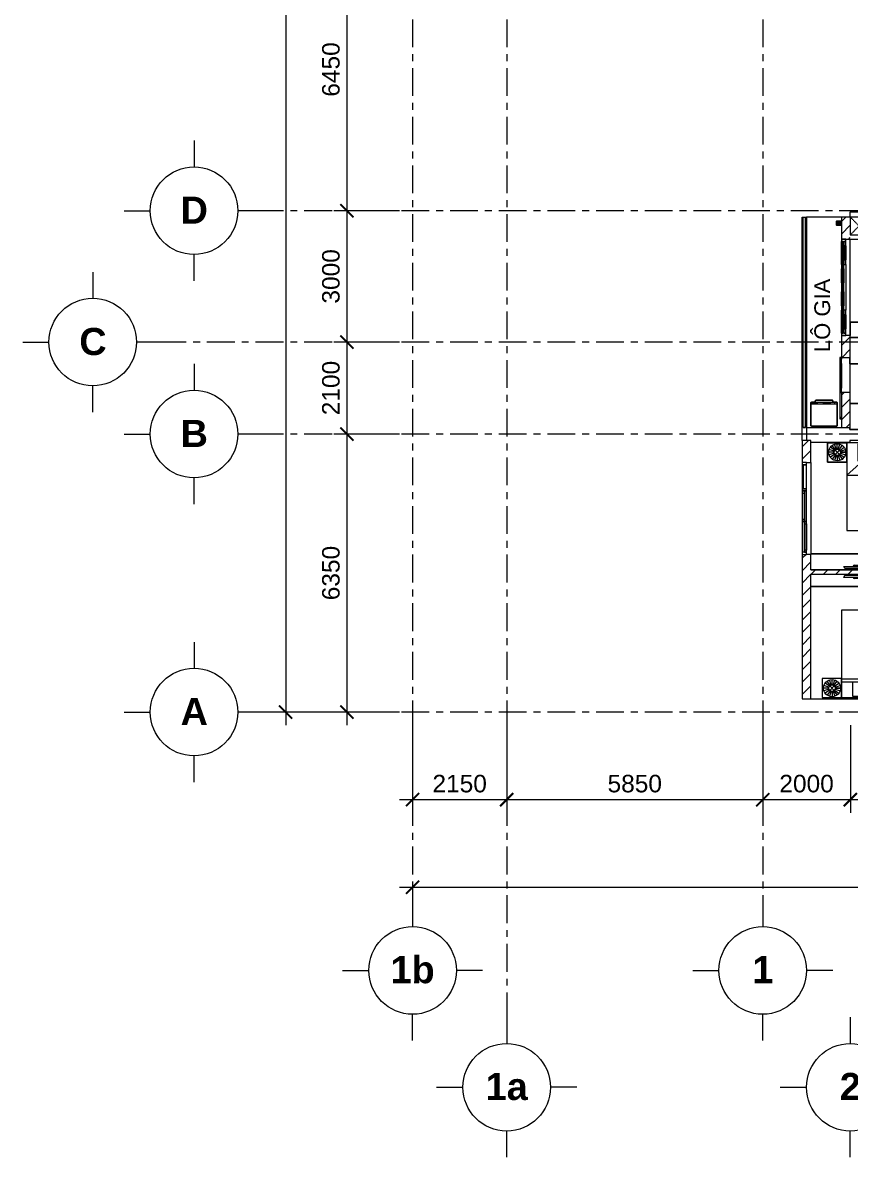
# Model space of a CAD drawing. Header units: millimetres. Extents: x -20144 to 117103, y -11426 to 48263.
# Drawn here: x -17407 to 1501, y -10168 to 15744 of the extents above; entities that cross this region are included whole.
import ezdxf

# ---------------------------------------------------------------- set-up
doc = ezdxf.new("R2010")
doc.units = ezdxf.units.MM
for name, pattern in [('Dash', [6.35, 3.175, -3.175]), ('Dash_2_', [6.35, 3.175, -3.175]), ('Grid Line', [22.225, 12.7, -3.175, 3.175, -3.175])]:
    doc.linetypes.add(name, pattern=pattern)
for name, color, linetype, lineweight in [('A-DETL-GENF', 31, 'Continuous', 5), ('A-DETL-GENF-HDLN', 161, 'Dash_2_', 5), ('CHU', 181, 'Continuous', 5), ('CUA', 31, 'Continuous', 9), ('DIM', 1, 'Continuous', 5), ('HATCH-TUONG', 152, 'Continuous', 9), ('KH', 6, 'Continuous', 5), ('NET THAY 1', 41, 'Continuous', 5), ('NET-CAT', 3, 'Continuous', 9), ('NET-THAY', 2, 'Continuous', 15), ('THIET BI', 44, 'Continuous', 5), ('THIET-BI', 44, 'Continuous', 5), ('TRUC', 225, 'Continuous', 5)]:
    doc.layers.add(name, color=color, linetype=linetype, lineweight=lineweight)
doc.styles.add('Arial_4', font='arial.ttf', dxfattribs={"height": 360})
doc.styles.add('Arial_B', font='arialbd.ttf', dxfattribs={"height": 619.047619})
doc.styles.add('TA1', font='arial.ttf')
doc.dimstyles.new('D_200_KTx2', dxfattribs={"dimtxt": 400, "dimasz": 300, "dimexe": 300, "dimexo": 300, "dimgap": 160, "dimtad": 1, "dimdec": 0, "dimzin": 9, "dimtxsty": 'TA1', "dimblk": 'ARCHTICK', "dimcen": 1, "dimdle": 300, "dimclrd": 256, "dimclre": 256, "dimclrt": 7, "dimadec": 0, "dimazin": 0, "dimtfac": 1, "dimtdec": 0, "dimtix": 1, "dimtmove": 1, "dimatfit": 3, "dimldrblk": 'ARCHTICK', "dimfxl": 1, "dimtolj": 1, "dimtzin": 0, "dimlwd": -1, "dimlwe": -1, "dimarcsym": 0})
pattern_1 = [(45, (0, 0), (-141.4214, 141.4214), [])]

# ---------------------------------------------------------------- blocks, each defined once
blk = doc.blocks.new('X-GIUONG - X-GIUONG 1-5834-MẶT BẰNG TẦNG 5 ĐẾN TẦNG 22')
at = {"layer": 'THIET BI', "lineweight": 9}
for p, q in [((-800, 0), (-1239, 0)), ((-1239, 0), (-1239, -439)), ((-1239, 0), (-800, 0)), ((-1239, -439), (-1239, 0)), ((-1090, -217), (-1212, -217)), ((-1086, -195), (-1202, -157)), ((-1086, -240), (-1202, -278)), ((-1076, -174), (-1174, -103)), ((-1060, -158), (-1131, -60)), ((-1039, -148), (-1077, -32)), ((-1068, -269), (-965, -166)), ((-1068, -166), (-965, -269)), ((-1017, -144), (-1017, -22)), ((-994, -148), (-956, -32)), ((-974, -158), (-902, -60)), ((-957, -174), (-859, -103)), ((-947, -195), (-831, -157)), ((-947, -240), (-831, -278)), ((-943, -217), (-821, -217)), ((-821, -217), (-943, -217)), ((-800, -439), (-800, 0)), ((800, 0), (-800, 0)), ((-800, 0), (-800, -2000)), ((800, 0), (-800, 0)), ((-800, 0), (-800, -439)), ((-800, 0), (-800, -2000)), ((-550, -30), (-550, -410)), ((-30, -30), (-550, -30)), ((-30, -360), (-30, -30)), ((30, -30), (30, -360)), ((550, -30), (30, -30)), ((550, -360), (550, -30)), ((1239, 0), (800, 0)), ((800, 0), (800, -439)), ((800, -2000), (800, 0)), ((1239, 0), (800, 0)), ((800, 0), (800, -439)), ((800, -2000), (800, 0)), ((943, -217), (821, -217)), ((821, -217), (943, -217)), ((947, -195), (831, -157)), ((947, -240), (831, -278)), ((957, -174), (859, -103)), ((974, -158), (902, -60)), ((994, -148), (956, -32)), ((1068, -269), (965, -166)), ((1068, -166), (965, -269)), ((1017, -144), (1017, -22)), ((1039, -148), (1077, -32)), ((1060, -158), (1131, -60)), ((1076, -174), (1174, -103)), ((1086, -195), (1202, -157)), ((1086, -240), (1202, -278)), ((1090, -217), (1212, -217)), ((1239, -439), (1239, 0)), ((1239, -439), (1239, 0)), ((-1239, -439), (-800, -439)), ((-800, -439), (-1239, -439)), ((-1076, -260), (-1174, -332)), ((-1060, -277), (-1131, -375)), ((-1039, -287), (-1077, -403)), ((-1017, -291), (-1017, -412)), ((-994, -287), (-956, -403)), ((-974, -277), (-902, -375)), ((-957, -260), (-859, -332)), ((-370, -360), (-800, -740)), ((-550, -410), (-420, -410)), ((-370, -740), (-370, -360)), ((800, -360), (-370, -360)), ((-370, -420), (800, -420)), ((800, -439), (1239, -439)), ((800, -439), (1239, -439)), ((957, -260), (859, -332)), ((974, -277), (902, -375)), ((994, -287), (956, -403)), ((1017, -291), (1017, -412)), ((1039, -287), (1077, -403)), ((1060, -277), (1131, -375)), ((1076, -260), (1174, -332)), ((-800, -740), (-370, -740)), ((-800, -2000), (800, -2000)), ((-800, -2000), (800, -2000))]:
    blk.add_line(p, q, dxfattribs=at)
for centre, radius in [((-1017, -217), 195), ((-1017, -217), 73.2), ((1017, -217), 195), ((1017, -217), 73.2)]:
    blk.add_circle(centre, radius, dxfattribs=at)
blk = doc.blocks.new('X-MAY GIAT - X-MAY GIAT-V6-MẶT BẰNG TẦNG 5 ĐẾN TẦNG 22')
at = {"layer": 'THIET BI', "lineweight": 9}
for p, q in [((-290, 0), (-300, -10)), ((-300, -10), (-290, 0)), ((290, 0), (-290, 0)), ((-290, 0), (290, 0)), ((300, -10), (290, 0)), ((290, 0), (300, -10)), ((-300, -10), (-300, -540)), ((-300, -540), (-300, -10)), ((300, -540), (300, -10)), ((300, -10), (300, -540)), ((-300, -490), (-290, -500)), ((-290, -500), (290, -500)), ((-250, -510), (-250, -540)), ((-140, -510), (-250, -510)), ((-140, -540), (-140, -510)), ((160, -510), (280, -510)), ((160, -540), (160, -510)), ((280, -510), (280, -540)), ((290, -500), (300, -490)), ((-300, -540), (-290, -550)), ((-290, -550), (-300, -540)), ((-290, -550), (-190, -550)), ((-190, -550), (-290, -550)), ((-250, -540), (-140, -540)), ((-190, -550), (-200, -560)), ((-200, -560), (-190, -550)), ((-200, -560), (-200, -580)), ((-200, -580), (-200, -560)), ((-200, -580), (-190, -590)), ((-190, -590), (-200, -580)), ((190, -550), (-190, -550)), ((-190, -590), (190, -590)), ((190, -590), (-190, -590)), ((-20, -530), (-20, -525)), ((0, -520), (0, -525)), ((20, -530), (20, -525)), ((180, -540), (160, -540)), ((200, -560), (190, -550)), ((190, -550), (290, -550)), ((190, -550), (200, -560)), ((290, -550), (190, -550)), ((190, -590), (200, -580)), ((200, -580), (190, -590)), ((200, -580), (200, -560)), ((200, -560), (200, -580)), ((280, -540), (260, -540)), ((290, -550), (300, -540)), ((300, -540), (290, -550))]:
    blk.add_line(p, q, dxfattribs=at)
blk.add_arc((220, -697.5), 162.5, 75.74997, 104.25003, dxfattribs=at)
for centre, major_axis in [((-120, -512.5), (5, 0)), ((-100, -512.5), (5, 0)), ((-80, -512.5), (5, 0)), ((-60, -512.5), (-5, 0)), ((-120, -522.5), (5, 0)), ((-120, -532.5), (5, 0)), ((-100, -522.5), (5, 0)), ((-100, -532.5), (5, 0)), ((-80, -522.5), (5, 0)), ((-80, -532.5), (5, 0)), ((-60, -522.5), (-5, 0)), ((-60, -532.5), (-5, 0)), ((0, -530), (-20, 0))]:
    blk.add_ellipse(centre, major_axis=major_axis, ratio=0.5, dxfattribs=at)
blk.add_ellipse((0, -525), major_axis=(-20, 0), ratio=0.5, start_param=3.1415927, end_param=6.2831853, dxfattribs=at)
blk = doc.blocks.new('CUA SAN PHOI LUA - CUA SAN PHOI LUA-211563-MẶT BẰNG TẦNG 5 ĐẾN TẦNG 22')
at = {"layer": 'CUA'}
for p, q in [((-360, -100), (-400, -100)), ((-400, -100), (-400, -140)), ((-400, -140), (-360, -140)), ((-395, -135), (-395, -105)), ((-395, -105), (-360, -105)), ((-360, -135), (-395, -135)), ((-360, -105), (-360, -100)), ((400, -100), (-360, -100)), ((-260, -105), (-360, -105)), ((-360, -105), (-360, -135)), ((-360, -135), (-260, -135)), ((-360, -140), (-360, -135)), ((-360, -140), (960, -140)), ((-260, -135), (-260, -105)), ((-260, -105), (300, -105)), ((300, -115), (-260, -115)), ((-260, -115), (-260, -125)), ((-260, -125), (300, -125)), ((300, -135), (-260, -135)), ((400, -105), (300, -105)), ((300, -105), (300, -135)), ((300, -125), (300, -115)), ((300, -135), (400, -135)), ((400, -135), (400, -105)), ((400, -105), (960, -105)), ((960, -135), (400, -135)), ((960, -100), (960, -105)), ((1000, -100), (960, -100)), ((960, -105), (995, -105)), ((995, -135), (960, -135)), ((960, -135), (960, -140)), ((960, -140), (1000, -140)), ((995, -105), (995, -135)), ((1000, -140), (1000, -100))]:
    blk.add_line(p, q, dxfattribs=at)
blk = doc.blocks.new('CUA LO GIA - CUA LO GIA-215452-MẶT BẰNG TẦNG 5 ĐẾN TẦNG 22')
at = {"layer": 'CUA'}
for p, q in [((-1050, 100), (-1100, 100)), ((-1100, 100), (-1100, 0)), ((-1100, 0), (-1050, 0)), ((-1050, 80), (-1050, 100)), ((-1050, 100), (-525, 100)), ((-1050, 80), (1050, 80)), ((-1050, 80), (-1050, 70)), ((-1050, 0), (-1050, 70)), ((-1050, 70), (1050, 70)), ((-950, 50), (-1050, 50)), ((-1050, 50), (-1050, 0)), ((-1050, 0), (-950, 0)), ((-950, 0), (-950, 50)), ((-950, 50), (-625, 50)), ((-625, 30), (-950, 30)), ((-950, 30), (-950, 20)), ((-950, 20), (-625, 20)), ((-625, 0), (-950, 0)), ((-525, 50), (-625, 50)), ((-625, 50), (-625, 0)), ((-625, 20), (-625, 30)), ((-625, 0), (-525, 0)), ((-425, 100), (-525, 100)), ((-525, 100), (-525, 80)), ((-525, 70), (-525, 50)), ((-525, 50), (-425, 50)), ((-525, 0), (-525, 50)), ((525, 0), (-525, 0)), ((-425, 80), (-425, 100)), ((-425, 100), (-100, 100)), ((-425, 50), (-425, 70)), ((-100, 50), (-425, 50)), ((0, 100), (-100, 100)), ((-100, 100), (-100, 80)), ((-100, 70), (-100, 50)), ((-100, 50), (0, 50)), ((100, 100), (0, 100)), ((0, 100), (0, 80)), ((0, 80), (0, 100)), ((0, 70), (0, 50)), ((0, 50), (0, 70)), ((0, 50), (100, 50)), ((100, 80), (100, 100)), ((100, 100), (425, 100)), ((100, 50), (100, 70)), ((425, 50), (100, 50)), ((525, 100), (425, 100)), ((425, 100), (425, 80)), ((425, 70), (425, 50)), ((425, 50), (525, 50)), ((525, 100), (1050, 100)), ((525, 80), (525, 100)), ((525, 50), (525, 70)), ((625, 50), (525, 50)), ((525, 50), (525, 0)), ((525, 0), (625, 0)), ((625, 0), (625, 50)), ((625, 50), (950, 50)), ((950, 30), (625, 30)), ((625, 30), (625, 20)), ((625, 20), (950, 20)), ((950, 0), (625, 0)), ((1050, 50), (950, 50)), ((950, 50), (950, 0)), ((950, 20), (950, 30)), ((950, 0), (1050, 0)), ((1100, 100), (1050, 100)), ((1050, 100), (1050, 80)), ((1050, 70), (1050, 80)), ((1050, 70), (1050, 0)), ((1050, 0), (1050, 50)), ((1050, 0), (1100, 0)), ((1100, 0), (1100, 100))]:
    blk.add_line(p, q, dxfattribs=at)
blk = doc.blocks.new('X-PHONG NGU 2 - X-PHONG NGU 2_Recovery_-60158-MẶT BẰNG TẦNG 5 ĐẾN TẦNG 22')
at = {"layer": 'CUA'}
for p, q in [((-1000, 0), (-1050, 0)), ((-1050, 0), (-1050, -100)), ((-450, 0), (-1000, 0)), ((-1000, 0), (-1000, -75)), ((-1000, -100), (-1000, 0)), ((-450, -75), (-450, 0)), ((-400, 0), (-450, 0)), ((-450, 0), (-450, -100)), ((300, 0), (-400, 0)), ((-400, 0), (-400, -50)), ((-400, -100), (-400, 0)), ((300, -50), (300, 0)), ((350, 0), (300, 0)), ((300, 0), (300, -50)), ((350, -50), (350, 0)), ((350, 0), (950, 0)), ((1000, 0), (950, 0)), ((950, 0), (950, -50)), ((1050, 0), (1000, 0)), ((1000, 0), (1000, -100)), ((1000, -50), (1000, 0)), ((1050, -100), (1050, 0)), ((-1050, -100), (-1000, -100)), ((-1000, -75), (-450, -75)), ((-450, -85), (-1000, -85)), ((-1000, -85), (-1000, -100)), ((-1000, -100), (-450, -100)), ((-450, -100), (-450, -85)), ((-450, -100), (-400, -100)), ((-400, -50), (300, -50)), ((-350, -50), (-400, -50)), ((-400, -50), (-400, -100)), ((-400, -100), (-350, -100)), ((-350, -100), (-350, -50)), ((250, -85), (-350, -85)), ((-350, -85), (-350, -100)), ((-350, -100), (250, -100)), ((300, -50), (250, -50)), ((250, -50), (250, -100)), ((1000, -85), (250, -85)), ((250, -85), (250, -100)), ((250, -100), (250, -85)), ((250, -100), (1000, -100)), ((250, -100), (300, -100)), ((300, -50), (350, -50)), ((300, -100), (300, -50)), ((950, -35), (350, -35)), ((350, -35), (350, -50)), ((350, -50), (950, -50)), ((950, -50), (950, -35)), ((950, -50), (1000, -50)), ((1000, -100), (1000, -85)), ((1000, -100), (1050, -100))]:
    blk.add_line(p, q, dxfattribs=at)
blk = doc.blocks.new('X-TV - X-TV 4-215454-MẶT BẰNG TẦNG 5 ĐẾN TẦNG 22')
at = {"layer": 'THIET BI', "lineweight": 9}
for p, q in [((2499, 361), (0, 361)), ((0, 361), (2499, 361)), ((2499, 0), (2499, 361)), ((2499, 361), (2499, 0)), ((749, 75), (1749, 75)), ((772, 25), (749, 75)), ((1727, 25), (772, 25)), ((989, 100), (1509, 100)), ((1249, 100), (1249, 75)), ((1749, 75), (1727, 25)), ((0, 0), (2499, 0)), ((1509, 0), (989, 0))]:
    blk.add_line(p, q, dxfattribs=at)
for centre, start_param, end_param in [((989, 75), 0, 1.570796), ((989, 25), 1.570796, 3.141593), ((1509, 75), 4.712389, 6.283185), ((1509, 25), 3.141593, 4.712389)]:
    blk.add_ellipse(centre, major_axis=(0, 25), ratio=0.9, start_param=start_param, end_param=end_param, dxfattribs=at)
blk = doc.blocks.new('X-TV - X-TV 4-215455-MẶT BẰNG TẦNG 5 ĐẾN TẦNG 22')
at = {"layer": 'THIET BI', "lineweight": 9}
for p, q in [((2499, 286), (0, 286)), ((0, 286), (0, 2)), ((0, 286), (2499, 286)), ((0, 2), (0, 286)), ((750, 75), (1750, 75)), ((773, 25), (750, 75)), ((1728, 25), (773, 25)), ((990, 100), (1510, 100)), ((1250, 100), (1250, 75)), ((1750, 75), (1728, 25))]:
    blk.add_line(p, q, dxfattribs=at)
for centre, start_param, end_param in [((990, 75), 0, 1.570796), ((990, 25), 1.570796, 2.896929), ((1510, 75), 4.712389, 6.283185), ((1510, 25), 3.386256, 4.712389)]:
    blk.add_ellipse(centre, major_axis=(0, 25), ratio=0.9, start_param=start_param, end_param=end_param, dxfattribs=at)
blk = doc.blocks.new('X-BEP - X-BEP-215459-MẶT BẰNG TẦNG 5 ĐẾN TẦNG 22')
at = {"layer": 'THIET BI', "lineweight": 9}
for p, q in [((2182, 0), (10, 0)), ((10, 0), (2182, 0)), ((2182, -600), (2182, 0)), ((2182, 0), (2182, -600)), ((685, -117), (1234, -117)), ((685, -476), (685, -117)), ((1234, -162), (685, -162)), ((801, -267), (801, -243)), ((1117, -267), (1117, -243)), ((1234, -117), (1234, -476)), ((1234, -476), (685, -476)), ((731, -337), (708, -337)), ((752, -287), (735, -271)), ((752, -387), (735, -403)), ((787, -333), (765, -333)), ((787, -341), (765, -341)), ((801, -407), (801, -431)), ((816, -333), (838, -333)), ((816, -341), (838, -341)), ((851, -287), (868, -271)), ((851, -387), (868, -403)), ((872, -337), (895, -337)), ((1047, -337), (1023, -337)), ((1067, -287), (1051, -271)), ((1067, -387), (1051, -403)), ((1103, -333), (1080, -333)), ((1103, -341), (1080, -341)), ((1117, -407), (1117, -431)), ((1131, -333), (1154, -333)), ((1131, -341), (1154, -341)), ((1167, -287), (1183, -271)), ((1167, -387), (1183, -403)), ((1187, -337), (1211, -337)), ((0, -550), (0, -600)), ((0, -600), (0, -550)), ((0, -600), (2182, -600)), ((2182, -600), (0, -600))]:
    blk.add_line(p, q, dxfattribs=at)
for centre, radius in [((801, -337), 90), ((801, -337), 85.5), ((1117, -337), 90), ((1117, -337), 85.5), ((801, -337), 36.9), ((801, -337), 14.7), ((801, -337), 8.24), ((1117, -337), 36.9), ((1117, -337), 14.7), ((1117, -337), 8.24)]:
    blk.add_circle(centre, radius, dxfattribs=at)
blk = doc.blocks.new('X-BEP - X-BEP-215460-MẶT BẰNG TẦNG 5 ĐẾN TẦNG 22')
at = {"layer": 'THIET BI', "lineweight": 9}
for p, q in [((2809, 0), (10, 0)), ((10, 0), (2809, 0)), ((2809, -600), (2809, 0)), ((2809, 0), (2809, -600)), ((1009, -72), (1009, -522)), ((1809, -72), (1009, -72)), ((1059, -422), (1059, -172)), ((1109, -122), (1409, -122)), ((1459, -172), (1459, -422)), ((1509, -172), (1509, -422)), ((1709, -122), (1559, -122)), ((1759, -422), (1759, -172)), ((1809, -522), (1809, -72)), ((0, -452), (0, -600)), ((0, -600), (0, -452)), ((1409, -472), (1109, -472)), ((1559, -472), (1709, -472)), ((0, -600), (2809, -600)), ((2809, -600), (0, -600)), ((1009, -522), (1809, -522))]:
    blk.add_line(p, q, dxfattribs=at)
for centre in [(1396, -312), (1571, -312)]:
    blk.add_circle(centre, 25, dxfattribs=at)
for centre, start, end in [((1109, -172), 90, 180), ((1409, -172), 360, 90), ((1559, -172), 90, 180), ((1709, -172), 0, 90), ((1109, -422), 180, 270), ((1409, -422), 270, 0), ((1559, -422), 180, 270), ((1709, -422), 270, 0)]:
    blk.add_arc(centre, 50, start, end, dxfattribs=at)
blk = doc.blocks.new('Top Rail Type - Top Rail_Internal_-215852-MẶT BẰNG TẦNG 5 ĐẾN TẦNG 22')
at = {"layer": 'NET THAY 1', "lineweight": 9}
for p, q in [((426, 11300), (476, 11300)), ((426, 6500), (426, 11300)), ((476, 11300), (476, 6500)), ((476, 6500), (426, 6500))]:
    blk.add_line(p, q, dxfattribs=at)
blk = doc.blocks.new('Top Rail Type - Top Rail_Internal_-V49-MẶT BẰNG TẦNG 5 ĐẾN TẦNG 22')
at = {"layer": 'NET THAY 1', "lineweight": 9}
for p, q in [((426, 11300), (476, 11300)), ((426, 6500), (426, 11300)), ((476, 6500), (476, 11300)), ((426, 6500), (476, 6500))]:
    blk.add_line(p, q, dxfattribs=at)
blk = doc.blocks.new('X-BAR - X-BAR-60220-MẶT BẰNG TẦNG 5 ĐẾN TẦNG 22')
at = {"layer": 'THIET BI', "lineweight": 9}
for p, q in [((-346, -1), (-346, -680)), ((-346, -680), (-346, -1)), ((0, 0), (-302, 0)), ((-302, 0), (0, 0)), ((0, -2800), (0, 0)), ((0, 0), (0, -2800)), ((-346, -680), (-350, -680)), ((-350, -680), (-350, -2800)), ((-350, -2800), (-350, -680)), ((-350, -680), (-346, -680)), ((-350, -2800), (0, -2800)), ((0, -2800), (-350, -2800))]:
    blk.add_line(p, q, dxfattribs=at)
blk = doc.blocks.new('X-PHEU - X-PHEU-5809-MẶT BẰNG TẦNG 5 ĐẾN TẦNG 22')
at = {"layer": 'THIET-BI', "lineweight": 9}
for p, q in [((25, 29), (25, 121)), ((29, 125), (121, 125)), ((121, 25), (29, 25)), ((42, 90), (42, 60)), ((47, 52), (47, 98)), ((52, 103), (52, 47)), ((58, 44), (58, 106)), ((62, 109), (62, 41)), ((68, 40), (68, 110)), ((72, 111), (72, 78)), ((72, 72), (72, 39)), ((77, 78), (77, 111)), ((77, 39), (77, 72)), ((82, 110), (82, 40)), ((88, 41), (88, 109)), ((92, 106), (92, 44)), ((97, 47), (97, 103)), ((102, 98), (102, 52)), ((107, 60), (107, 90)), ((125, 121), (125, 29))]:
    blk.add_line(p, q, dxfattribs=at)
blk.add_circle((75, 75), 40, dxfattribs=at)
for centre, radius, start, end in [((29, 121), 4, 90, 180), ((29, 29), 4, 180, 270), ((75, 75), 36, 139.8082, 154.5256), ((75, 75), 36, 205.4744, 220.1918), ((75, 75), 36, 119.0853, 128.6822), ((75, 75), 36, 231.3178, 240.9147), ((75, 75), 36, 102.0247, 110.3175), ((75, 75), 36, 249.6825, 257.9753), ((75, 75), 4, 128.6822, 231.3178), ((75, 75), 36, 90, 93.9821), ((75, 75), 36, 266.0179, 270), ((75, 75), 36, 86.0179, 90), ((75, 75), 36, 270, 273.9821), ((75, 75), 4, 308.6822, 51.3178), ((75, 75), 36, 69.6825, 77.9753), ((75, 75), 36, 282.0247, 290.3175), ((75, 75), 36, 51.3178, 60.9147), ((75, 75), 36, 299.0853, 308.6822), ((75, 75), 36, 25.4744, 40.1918), ((75, 75), 36, 319.8082, 334.5256), ((121, 121), 4, 0, 90), ((121, 29), 4, 270, 360)]:
    blk.add_arc(centre, radius, start, end, dxfattribs=at)
blk = doc.blocks.new('Family1 - Family1-190254-MẶT BẰNG TẦNG 5 ĐẾN TẦNG 22')
at = {"layer": 'A-DETL-GENF', "lineweight": 9}
for p, q in [((400, 400), (0, 400)), ((0, 400), (0, 0)), ((400, 0), (400, 400)), ((0, 0), (400, 0))]:
    blk.add_line(p, q, dxfattribs=at)
at = {"layer": 'A-DETL-GENF-HDLN', "linetype": 'Dash', "lineweight": 9}
for p, q in [((0, 400), (400, 1)), ((0, 0), (400, 399))]:
    blk.add_line(p, q, dxfattribs=at)
blk = doc.blocks.new('_ArchTick')
at = {"color": 0, "const_width": 0.15}
blk.add_lwpolyline([(-0.5, -0.5), (0.5, 0.5)], dxfattribs=at)
blk = doc.blocks.new('*D633')
at = {"layer": 'Defpoints', "color": 0, "transparency": 16777216}
for p in [(-8499, 0), (-6349, 0), (-6349, -2000)]:
    blk.add_point(p, dxfattribs=at)
at = {"layer": 'DIM', "transparency": 16777216}
for p, q in [((-8499, -300), (-8499, -2300)), ((-6349, -300), (-6349, -2300)), ((-8799, -2000), (-6049, -2000))]:
    blk.add_line(p, q, dxfattribs=at)
at = {"layer": 'DIM', "transparency": 16777216, "xscale": 300, "yscale": 300, "zscale": 300, "rotation": 180}
blk.add_blockref('_ArchTick', (-8499, -2000), dxfattribs=at)
at = {"layer": 'DIM', "transparency": 16777216, "xscale": 300, "yscale": 300, "zscale": 300}
blk.add_blockref('_ArchTick', (-6349, -2000), dxfattribs=at)
at = {"layer": 'DIM', "color": 7, "transparency": 16777216, "insert": (-7424, -1636), "char_height": 400, "attachment_point": 5, "style": 'TA1'}
blk.add_mtext('\\A1;2150', dxfattribs=at)
blk = doc.blocks.new('*D634')
at = {"layer": 'Defpoints', "color": 0, "transparency": 16777216}
for p in [(-6349, 0), (-499, 0), (-499, -2000)]:
    blk.add_point(p, dxfattribs=at)
at = {"layer": 'DIM', "transparency": 16777216}
for p, q in [((-6349, -300), (-6349, -2300)), ((-499, -300), (-499, -2300)), ((-6649, -2000), (-199, -2000))]:
    blk.add_line(p, q, dxfattribs=at)
at = {"layer": 'DIM', "transparency": 16777216, "xscale": 300, "yscale": 300, "zscale": 300, "rotation": 180}
blk.add_blockref('_ArchTick', (-6349, -2000), dxfattribs=at)
at = {"layer": 'DIM', "transparency": 16777216, "xscale": 300, "yscale": 300, "zscale": 300}
blk.add_blockref('_ArchTick', (-499, -2000), dxfattribs=at)
at = {"layer": 'DIM', "color": 7, "transparency": 16777216, "insert": (-3424, -1636), "char_height": 400, "attachment_point": 5, "style": 'TA1'}
blk.add_mtext('\\A1;5850', dxfattribs=at)
blk = doc.blocks.new('*D635')
at = {"layer": 'Defpoints', "color": 0, "transparency": 16777216}
for p in [(-499, 0), (1501, 0), (1501, -2000)]:
    blk.add_point(p, dxfattribs=at)
at = {"layer": 'DIM', "transparency": 16777216}
for p, q in [((-499, -300), (-499, -2300)), ((1501, -300), (1501, -2300)), ((-799, -2000), (1801, -2000))]:
    blk.add_line(p, q, dxfattribs=at)
at = {"layer": 'DIM', "transparency": 16777216, "xscale": 300, "yscale": 300, "zscale": 300, "rotation": 180}
blk.add_blockref('_ArchTick', (-499, -2000), dxfattribs=at)
at = {"layer": 'DIM', "transparency": 16777216, "xscale": 300, "yscale": 300, "zscale": 300}
blk.add_blockref('_ArchTick', (1501, -2000), dxfattribs=at)
at = {"layer": 'DIM', "color": 7, "transparency": 16777216, "insert": (501, -1636), "char_height": 400, "attachment_point": 5, "style": 'TA1'}
blk.add_mtext('\\A1;2000', dxfattribs=at)
blk = doc.blocks.new('*D636')
at = {"layer": 'Defpoints', "color": 0, "transparency": 16777216}
for p in [(1501, 0), (7951, 0), (7951, -2000)]:
    blk.add_point(p, dxfattribs=at)
at = {"layer": 'DIM', "transparency": 16777216}
for p, q in [((1501, -300), (1501, -2300)), ((7951, -300), (7951, -2300)), ((1201, -2000), (8251, -2000))]:
    blk.add_line(p, q, dxfattribs=at)
at = {"layer": 'DIM', "transparency": 16777216, "xscale": 300, "yscale": 300, "zscale": 300, "rotation": 180}
blk.add_blockref('_ArchTick', (1501, -2000), dxfattribs=at)
at = {"layer": 'DIM', "transparency": 16777216, "xscale": 300, "yscale": 300, "zscale": 300}
blk.add_blockref('_ArchTick', (7951, -2000), dxfattribs=at)
at = {"layer": 'DIM', "color": 7, "transparency": 16777216, "insert": (4726, -1636), "char_height": 400, "attachment_point": 5, "style": 'TA1'}
blk.add_mtext('\\A1;6450', dxfattribs=at)
blk = doc.blocks.new('*D648')
at = {"layer": 'Defpoints', "color": 0, "transparency": 16777216}
for p in [(-8499, -3576), (41001, -3576), (41001, -4000)]:
    blk.add_point(p, dxfattribs=at)
at = {"layer": 'DIM', "transparency": 16777216}
for p, q in [((-8499, -3876), (-8499, -4300)), ((41001, -3876), (41001, -4300)), ((-8799, -4000), (41301, -4000))]:
    blk.add_line(p, q, dxfattribs=at)
at = {"layer": 'DIM', "transparency": 16777216, "xscale": 300, "yscale": 300, "zscale": 300, "rotation": 180}
blk.add_blockref('_ArchTick', (-8499, -4000), dxfattribs=at)
at = {"layer": 'DIM', "transparency": 16777216, "xscale": 300, "yscale": 300, "zscale": 300}
blk.add_blockref('_ArchTick', (41001, -4000), dxfattribs=at)
at = {"layer": 'DIM', "color": 7, "transparency": 16777216, "insert": (16251, -3636), "char_height": 400, "attachment_point": 5, "style": 'TA1'}
blk.add_mtext('\\A1;49500', dxfattribs=at)
blk = doc.blocks.new('*D658')
at = {"layer": 'Defpoints', "color": 0, "transparency": 16777216}
for p in [(-8499, 17900), (-9999, 11450), (-8499, 11450)]:
    blk.add_point(p, dxfattribs=at)
at = {"layer": 'DIM', "transparency": 16777216}
for p, q in [((-9999, 18200), (-9999, 11150)), ((-8799, 17900), (-10299, 17900)), ((-8799, 11450), (-10299, 11450))]:
    blk.add_line(p, q, dxfattribs=at)
at = {"layer": 'DIM', "transparency": 16777216, "xscale": 300, "yscale": 300, "zscale": 300}
for p, rotation in [((-9999, 17900), 90), ((-9999, 11450), 270)]:
    blk.add_blockref('_ArchTick', p, dxfattribs=dict(at, rotation=rotation))
at = {"layer": 'DIM', "color": 7, "transparency": 16777216, "insert": (-10364, 14675), "char_height": 400, "attachment_point": 5, "rotation": 90, "style": 'TA1'}
blk.add_mtext('\\A1;6450', dxfattribs=at)
blk = doc.blocks.new('*D659')
at = {"layer": 'Defpoints', "color": 0, "transparency": 16777216}
for p in [(-8499, 11450), (-9999, 8450), (-8499, 8450)]:
    blk.add_point(p, dxfattribs=at)
at = {"layer": 'DIM', "transparency": 16777216}
for p, q in [((-9999, 11750), (-9999, 8150)), ((-8799, 11450), (-10299, 11450)), ((-8799, 8450), (-10299, 8450))]:
    blk.add_line(p, q, dxfattribs=at)
at = {"layer": 'DIM', "transparency": 16777216, "xscale": 300, "yscale": 300, "zscale": 300}
for p, rotation in [((-9999, 11450), 90), ((-9999, 8450), 270)]:
    blk.add_blockref('_ArchTick', p, dxfattribs=dict(at, rotation=rotation))
at = {"layer": 'DIM', "color": 7, "transparency": 16777216, "insert": (-10364, 9950), "char_height": 400, "attachment_point": 5, "rotation": 90, "style": 'TA1'}
blk.add_mtext('\\A1;3000', dxfattribs=at)
blk = doc.blocks.new('*D660')
at = {"layer": 'Defpoints', "color": 0, "transparency": 16777216}
for p in [(-8499, 8450), (-9999, 6350), (-8499, 6350)]:
    blk.add_point(p, dxfattribs=at)
at = {"layer": 'DIM', "transparency": 16777216}
for p, q in [((-9999, 8750), (-9999, 6050)), ((-8799, 8450), (-10299, 8450)), ((-8799, 6350), (-10299, 6350))]:
    blk.add_line(p, q, dxfattribs=at)
at = {"layer": 'DIM', "transparency": 16777216, "xscale": 300, "yscale": 300, "zscale": 300}
for p, rotation in [((-9999, 8450), 90), ((-9999, 6350), 270)]:
    blk.add_blockref('_ArchTick', p, dxfattribs=dict(at, rotation=rotation))
at = {"layer": 'DIM', "color": 7, "transparency": 16777216, "insert": (-10364, 7400), "char_height": 400, "attachment_point": 5, "rotation": 90, "style": 'TA1'}
blk.add_mtext('\\A1;2100', dxfattribs=at)
blk = doc.blocks.new('*D661')
at = {"layer": 'Defpoints', "color": 0, "transparency": 16777216}
for p in [(-8499, 6350), (-9999, 0), (-8499, 0)]:
    blk.add_point(p, dxfattribs=at)
at = {"layer": 'DIM', "transparency": 16777216}
for p, q in [((-9999, 6650), (-9999, -300)), ((-8799, 6350), (-10299, 6350)), ((-8799, 0), (-10299, 0))]:
    blk.add_line(p, q, dxfattribs=at)
at = {"layer": 'DIM', "transparency": 16777216, "xscale": 300, "yscale": 300, "zscale": 300}
for p, rotation in [((-9999, 6350), 90), ((-9999, 0), 270)]:
    blk.add_blockref('_ArchTick', p, dxfattribs=dict(at, rotation=rotation))
at = {"layer": 'DIM', "color": 7, "transparency": 16777216, "insert": (-10364, 3175), "char_height": 400, "attachment_point": 5, "rotation": 90, "style": 'TA1'}
blk.add_mtext('\\A1;6350', dxfattribs=at)
blk = doc.blocks.new('*D662')
at = {"layer": 'Defpoints', "color": 0, "transparency": 16777216}
for p in [(-8499, 42600), (-11399, 0), (-8499, 0)]:
    blk.add_point(p, dxfattribs=at)
at = {"layer": 'DIM', "transparency": 16777216}
for p, q in [((-11399, 42900), (-11399, -300)), ((-8799, 42600), (-11699, 42600)), ((-8799, 0), (-11699, 0))]:
    blk.add_line(p, q, dxfattribs=at)
at = {"layer": 'DIM', "transparency": 16777216, "xscale": 300, "yscale": 300, "zscale": 300}
for p, rotation in [((-11399, 42600), 90), ((-11399, 0), 270)]:
    blk.add_blockref('_ArchTick', p, dxfattribs=dict(at, rotation=rotation))
at = {"layer": 'DIM', "color": 7, "transparency": 16777216, "insert": (-11764, 21300), "char_height": 400, "attachment_point": 5, "rotation": 90, "style": 'TA1'}
blk.add_mtext('\\A1;42600', dxfattribs=at)
blk = doc.blocks.new('Grid - FamilyAL-KH TRUC-550400-MẶT BẰNG HẦM 2')
at = {"layer": 'KH'}
for p, q in [((0, 7), (0, 4)), ((-8, -1), (-5, -1)), ((8, -1), (5, -1)), ((0, -9), (0, -6))]:
    blk.add_line(p, q, dxfattribs=at)
blk.add_circle((0, -1), 5, dxfattribs=at)

msp = doc.modelspace()

# ---------------------------------------------------------------- hatches: boundary and pattern name
at = {"layer": 'HATCH-TUONG'}
h = msp.add_hatch(dxfattribs=at)
h.set_pattern_fill('FP_2', color=256, style=0, pattern_type=2)
h.set_pattern_definition(pattern_1)
h.paths.add_polyline_path([(1500.5, 10849.9), (1500.5, 11299.9), (1300.5, 11299.9), (1300.5, 10849.9)], flags=0)
h = msp.add_hatch(dxfattribs=at)
h.set_pattern_fill('FP_2', color=256, style=0, pattern_type=2)
h.set_pattern_definition(pattern_1)
h.paths.add_polyline_path([(1500.5, 6999.9), (1500.5, 7299.9), (1300.5, 7299.9), (1300.5, 6999.9)], flags=0)
h.paths.add_polyline_path([(1300.5, 8099.9), (1500.5, 8099.9), (1500.5, 8599.9), (1300.5, 8599.9)], flags=0)
h.paths.add_polyline_path([(1500.5, 10799.9), (1500.5, 10849.9), (1300.5, 10849.9), (1300.5, 10799.9)], flags=0)
h = msp.add_hatch(dxfattribs=at)
h.set_pattern_fill('FP_2', color=256, style=0, pattern_type=2)
h.set_pattern_definition(pattern_1)
h.paths.add_polyline_path([(1500.5, 6499.9), (1500.5, 6999.9), (1300.5, 6999.9), (1300.5, 6499.9)], flags=0)
h = msp.add_hatch(dxfattribs=at)
h.set_pattern_fill('FP_2', color=256, style=0, pattern_type=2)
h.set_pattern_definition(pattern_1)
h.paths.add_polyline_path([(400.5, 299.9), (600.5, 299.9), (600.5, 3599.9), (400.5, 3599.9), (400.5, 2583.8)], flags=0)
h.paths.add_polyline_path([(400.5, 5699.9), (600.5, 5699.9), (600.5, 6199.9), (400.5, 6199.9), (400.5, 6177.4)], flags=0)
h = msp.add_hatch(dxfattribs=at)
h.set_pattern_fill('FP_2', color=256, style=0, pattern_type=2)
h.set_pattern_definition(pattern_1)
h.paths.add_polyline_path([(5400.5, 3149.9), (5400.5, 3249.9), (5340.5, 3249.9), (5340.5, 3149.9)], flags=0)
h.paths.add_polyline_path([(3478.8, 3149.9), (4440.5, 3149.9), (4440.5, 3249.9), (600.5, 3249.9), (600.5, 3149.9)], flags=0)

# ---------------------------------------------------------------- linework, layer by layer
at = {"layer": 'NET-CAT'}
for p, q in [((1300.5, 11299.9), (1300.5, 10849.9)), ((1500.5, 11299.9), (1300.5, 11299.9)), ((1300.5, 10849.9), (1300.5, 10799.9)), ((1300.5, 10799.9), (1500.5, 10799.9)), ((1500.5, 10799.9), (1900.5, 10799.9)), ((1300.5, 8599.9), (1300.5, 8099.9)), ((1500.5, 8599.9), (1300.5, 8599.9)), ((1500.5, 8099.9), (1500.5, 8599.9)), ((1300.5, 8099.9), (1500.5, 8099.9)), ((1300.5, 7299.9), (1300.5, 6999.9)), ((1500.5, 7299.9), (1300.5, 7299.9)), ((1500.5, 6999.9), (1500.5, 7299.9)), ((1300.5, 6999.9), (1300.5, 6499.9)), ((1500.5, 6499.9), (1500.5, 6999.9)), ((1300.5, 6499.9), (1500.5, 6499.9)), ((600.5, 6199.9), (400.5, 6199.9)), ((400.5, 6199.9), (400.5, 5699.9)), ((600.5, 5699.9), (600.5, 6199.9)), ((500.5, 5699.9), (600.5, 5699.9)), ((400.5, 3599.9), (400.5, 299.9)), ((600.5, 3599.9), (500.5, 3599.9)), ((600.5, 3249.9), (600.5, 3599.9)), ((4200.5, 3249.9), (600.5, 3249.9)), ((600.5, 299.9), (600.5, 3149.9)), ((600.5, 3149.9), (4440.5, 3149.9)), ((400.5, 299.9), (600.5, 299.9))]:
    msp.add_line(p, q, dxfattribs=at)
at = {"layer": 'NET-THAY', "lineweight": 9}
for p, q in [((1900.5, 11419.9), (1490.5, 11419.9)), ((1490.5, 11419.9), (1490.5, 11299.9)), ((400.5, 6199.9), (400.5, 11299.9)), ((400.5, 11299.9), (425.5, 11299.9)), ((475.5, 11299.9), (500.5, 11299.9)), ((1300.5, 11299.9), (500.5, 11299.9)), ((500.5, 11299.9), (500.5, 6199.9)), ((1490.5, 10799.9), (1490.5, 8599.9)), ((1490.5, 7952.2), (1490.5, 7299.9)), ((500.5, 6499.9), (1300.5, 6499.9)), ((1490.5, 6159.9), (600.5, 6159.9)), ((2750.5, 6199.9), (1490.5, 6199.9)), ((1490.5, 6199.9), (1490.5, 6159.9)), ((600.5, 5699.9), (600.5, 3599.9)), ((600.5, 299.9), (2400.5, 299.9))]:
    msp.add_line(p, q, dxfattribs=at)
at = {"layer": 'TRUC', "linetype": 'Grid Line', "ltscale": 50}
for p, q in [((-8499.5, 43599.9), (-8499.5, -4500.1)), ((-6349.5, 43599.9), (-6349.5, -7167.6)), ((-499.5, 43599.9), (-499.5, -4500.1)), ((43000.5, 11449.9), (-12092.4, 11449.9)), ((43000.5, 8449.9), (-14407, 8449.9)), ((43000.5, 6349.9), (-12092.4, 6349.9)), ((43000.5, -0.1), (-12092.4, -0.1))]:
    msp.add_line(p, q, dxfattribs=at)

# ---------------------------------------------------------------- block references
at = {"lineweight": 5}
for p, xscale, yscale, zscale, rotation in [((-13692.4, 11449.9), 200.0000000000002, 200.0000000000002, 200.0000000000002, 90), ((-16007, 8449.9), 200.0000000000002, 200.0000000000002, 200.0000000000002, 90), ((-13692.4, 6349.9), 200.0000000000002, 200.0000000000002, 200.0000000000002, 90), ((-13692.4, -0.1), 200.0000000000002, 200.0000000000002, 200.0000000000002, 90), ((-8499.5, -6100.1), 199.9999999999999, 199.9999999999999, 199.9999999999999, 180), ((-499.5, -6100.1), 199.9999999999999, 199.9999999999999, 199.9999999999999, 180), ((-6349.5, -8767.6), 199.9999999999999, 199.9999999999999, 199.9999999999999, 180), ((1500.5, -8767.6), 199.9999999999999, 199.9999999999999, 199.9999999999999, 180)]:
    msp.add_blockref('Grid - FamilyAL-KH TRUC-550400-MẶT BẰNG HẦM 2', p, dxfattribs=dict(at, xscale=xscale, yscale=yscale, zscale=zscale, rotation=rotation))
at = {"lineweight": 9}
for name, p in [('Top Rail Type - Top Rail_Internal_-215852-MẶT BẰNG TẦNG 5 ĐẾN TẦNG 22', (0, 0)), ('Top Rail Type - Top Rail_Internal_-V49-MẶT BẰNG TẦNG 5 ĐẾN TẦNG 22', (0, 0)), ('X-PHEU - X-PHEU-5809-MẶT BẰNG TẦNG 5 ĐẾN TẦNG 22', (1159.9, 11089.9)), ('Family1 - Family1-190254-MẶT BẰNG TẦNG 5 ĐẾN TẦNG 22', (1500.5, 10899.9)), ('X-BEP - X-BEP-215460-MẶT BẰNG TẦNG 5 ĐẾN TẦNG 22', (1490.5, 8552.2)), ('X-BEP - X-BEP-215459-MẶT BẰNG TẦNG 5 ĐẾN TẦNG 22', (1490.5, 7049.9)), ('X-GIUONG - X-GIUONG 1-5834-MẶT BẰNG TẦNG 5 ĐẾN TẦNG 22', (2219.9, 6149.9)), ('X-TV - X-TV 4-215454-MẶT BẰNG TẦNG 5 ĐẾN TẦNG 22', (600.5, 3252.2))]:
    msp.add_blockref(name, p, dxfattribs=at)
for name, p, rotation in [('CUA LO GIA - CUA LO GIA-215452-MẶT BẰNG TẦNG 5 ĐẾN TẦNG 22', (1400.5, 9699.9), 90), ('X-BAR - X-BAR-60220-MẶT BẰNG TẦNG 5 ĐẾN TẦNG 22', (1499.5, 8902.1), 90), ('CUA SAN PHOI LUA - CUA SAN PHOI LUA-211563-MẶT BẰNG TẦNG 5 ĐẾN TẦNG 22', (1400.5, 7699.9), 270), ('X-MAY GIAT - X-MAY GIAT-V6-MẶT BẰNG TẦNG 5 ĐẾN TẦNG 22', (900.5, 6529.9), 180), ('X-PHONG NGU 2 - X-PHONG NGU 2_Recovery_-60158-MẶT BẰNG TẦNG 5 ĐẾN TẦNG 22', (500.5, 4649.9), 270), ('X-TV - X-TV 4-215455-MẶT BẰNG TẦNG 5 ĐẾN TẦNG 22', (3099.9, 3152.2), 180), ('X-GIUONG - X-GIUONG 1-5834-MẶT BẰNG TẦNG 5 ĐẾN TẦNG 22', (2099.5, 330), 180)]:
    msp.add_blockref(name, p, dxfattribs=dict(at, rotation=rotation))

# ---------------------------------------------------------------- texts
at = {"layer": 'CHU', "color": 7, "lineweight": 30, "insert": (678.5, 8220.7), "char_height": 360, "width": 1656.4, "attachment_point": 1, "rotation": 90, "line_spacing_factor": 0.936439, "style": 'Arial_4'}
msp.add_mtext('\\pt2540,5080,7620,10160,12700,15240,17780,20320,22860,25400,27940,30480,33020,35560,38100,40640,43180,45720,48260,50800,53340,55880,58420,60960,63500,66040,68580,71120,73660,76200,78740,81280;LÔ GIA', dxfattribs=at)
at = {"layer": 'KH', "attachment_point": 2, "line_spacing_factor": 0.941778, "style": 'Arial_B'}
for s, insert, char_height, width in [('\\fArial|b1|i0|c0|p34|;D', (-13487.2, 11772.4), 619.048, 727.186), ('\\fArial|b1|i0|c0|p34|;C', (-15801.9, 8772.4), 619.048, 727.186), ('\\fArial|b1|i0|c0|p34|;B', (-13487.2, 6672.4), 619.048, 727.186), ('\\fArial|b1|i0|c0|p34|;A', (-13487.2, 322.4), 619.048, 705.15), ('1b', (-8499.2, -5572.2), 619.05, 1175.251), ('\\fArial|b1|i0|c0|p34|;1', (-499.2, -5572.2), 619.048, 558.244), ('1a', (-6349.2, -8239.8), 619.05, 1116.488), ('\\fArial|b1|i0|c0|p34|;2', (1500.8, -8239.8), 619.048, 558.244)]:
    msp.add_mtext(s, dxfattribs=dict(at, insert=insert, char_height=char_height, width=width))

# ---------------------------------------------------------------- dimensions: what is measured, and where the dimension line sits
at = {"layer": 'DIM'}
for base, p1, p2, picture, middle in [((-11399.5, -0.1), (-8499.5, 42599.9), (-8499.5, -0.1), '*D662', (-11763.7, 21299.9)), ((-9999.5, 11449.9), (-8499.5, 17899.9), (-8499.5, 11449.9), '*D658', (-10363.7, 14674.9)), ((-9999.5, 8449.9), (-8499.5, 11449.9), (-8499.5, 8449.9), '*D659', (-10363.8, 9949.9)), ((-9999.5, 6349.9), (-8499.5, 8449.9), (-8499.5, 6349.9), '*D660', (-10363.7, 7399.9)), ((-9999.5, -0.1), (-8499.5, 6349.9), (-8499.5, -0.1), '*D661', (-10363.8, 3174.9))]:
    dim = msp.add_linear_dim(base=base, p1=p1, p2=p2, angle=90, dimstyle='D_200_KTx2', dxfattribs=at)
    dim.commit()
    dim.dimension.update_dxf_attribs({"geometry": picture, "text_midpoint": middle})
for base, p1, p2, picture, middle in [((-6349.5, -2000.1), (-8499.5, -0.1), (-6349.5, -0.1), '*D633', (-7424.5, -1635.8)), ((-499.5, -2000.1), (-6349.5, -0.1), (-499.5, -0.1), '*D634', (-3424.5, -1635.8)), ((1500.5, -2000.1), (-499.5, -0.1), (1500.5, -0.1), '*D635', (500.5, -1635.8)), ((7950.5, -2000.1), (1500.5, -0.1), (7950.5, -0.1), '*D636', (4725.5, -1635.8)), ((41000.5, -4000.1), (-8499.5, -3575.8), (41000.5, -3575.8), '*D648', (16250.5, -3635.8))]:
    dim = msp.add_linear_dim(base=base, p1=p1, p2=p2, dimstyle='D_200_KTx2', dxfattribs=at)
    dim.commit()
    dim.dimension.update_dxf_attribs({"geometry": picture, "text_midpoint": middle})

doc.saveas('drawing.dxf')
